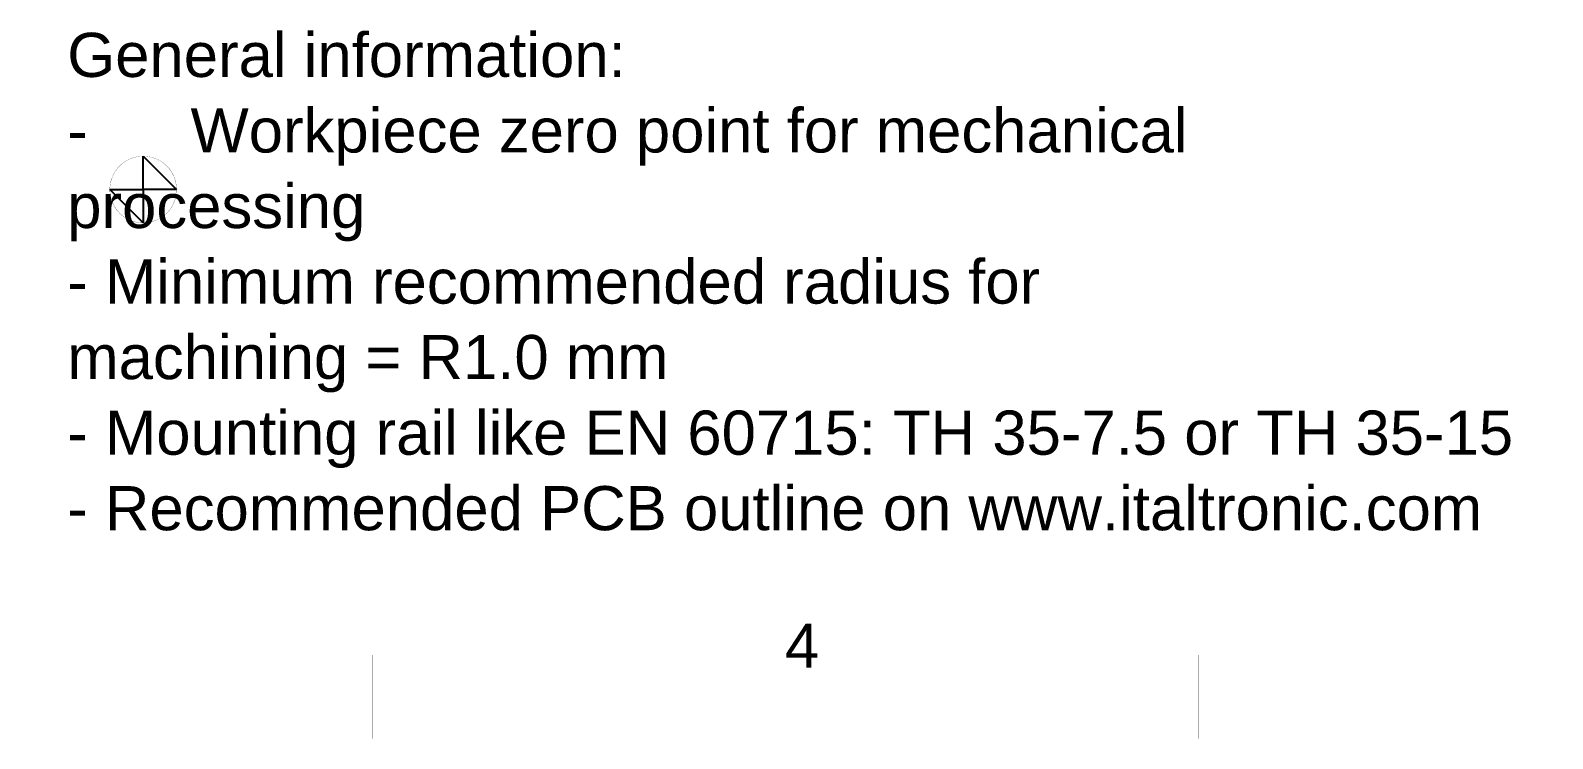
# Model space of a CAD drawing. Header units: inches. Extents: x 0 to 35.2, y -0.7 to 15.9.
# Drawn here: x 26.58 to 30.172, y -0.729 to 0.942 of the extents above; entities that cross this region are included whole.
import ezdxf

# ---------------------------------------------------------------- set-up
doc = ezdxf.new("R2010")
doc.units = ezdxf.units.IN
doc.header["$MEASUREMENT"] = 0
doc.layers.add('Board Outline', color=216, linetype='Continuous')
doc.layers.add('Dimensions', color=6, linetype='Continuous')
doc.styles.add('Arial', font='', dxfattribs={"height": 0.2})
doc.styles.get('Arial').set_extended_font_data('Arial')

msp = doc.modelspace()

# ---------------------------------------------------------------- linework, layer by layer
at = {"layer": 'Board Outline'}
for p, q in [((26.8457, 0.6454), (26.9245, 0.5667)), ((26.8457, 0.5667), (26.8457, 0.6454)), ((26.8457, 0.4879), (26.767, 0.5667)), ((26.767, 0.5667), (26.8457, 0.5667)), ((26.9245, 0.5667), (26.8457, 0.5667)), ((26.8457, 0.5667), (26.8457, 0.4879))]:
    msp.add_line(p, q, dxfattribs=at)
for points in [[(26.9245, 0.5667, 0.0005, 0.0005, 1), (26.767, 0.5667, 0.0005, 0.0005, 1)], [(26.7669, 0.5667, 0.00025, 0.00025, 1), (26.7671, 0.5667, 0.00025, 0.00025, 1)], [(26.9243, 0.5667, 0.00025, 0.00025, 1), (26.9246, 0.5667, 0.00025, 0.00025, 1)]]:
    msp.add_lwpolyline(points, format="xyseb", close=True, dxfattribs=at)
at = {"layer": 'Dimensions'}
for points in [[(26.8456, 0.6454, 0.00025, 0.00025, 1), (26.8458, 0.6454, 0.00025, 0.00025, 1)], [(26.7669, 0.5667, 0.00025, 0.00025, 1), (26.7671, 0.5667, 0.00025, 0.00025, 1)], [(26.9243, 0.5667, 0.00025, 0.00025, 1), (26.9246, 0.5667, 0.00025, 0.00025, 1)], [(26.8456, 0.4879, 0.00025, 0.00025, 1), (26.8458, 0.4879, 0.00025, 0.00025, 1)], [(27.3869, -0.5315, 0.00025, 0.00025, 1), (27.3871, -0.5315, 0.00025, 0.00025, 1)], [(29.3357, -0.5315, 0.00025, 0.00025, 1), (29.336, -0.5315, 0.00025, 0.00025, 1)], [(27.3869, -0.7283, 0.00025, 0.00025, 1), (27.3871, -0.7283, 0.00025, 0.00025, 1)], [(29.3357, -0.7283, 0.00025, 0.00025, 1), (29.336, -0.7283, 0.00025, 0.00025, 1)]]:
    msp.add_lwpolyline(points, format="xyseb", close=True, dxfattribs=at)
for points in [[(26.8457, 0.4879, 0.0005, 0.0005, 0), (26.8457, 0.6454, 0.0005, 0.0005, 0)], [(26.767, 0.5667, 0.0005, 0.0005, 0), (26.9245, 0.5667, 0.0005, 0.0005, 0)], [(11.9933, -0.5315, 0.0005, 0.0005, 0), (34.9854, -0.5315, 0.0005, 0.0005, 0)], [(27.387, -0.7283, 0.0005, 0.0005, 0), (27.387, -0.5315, 0.0005, 0.0005, 0)], [(29.3358, -0.7283, 0.0005, 0.0005, 0), (29.3358, -0.5315, 0.0005, 0.0005, 0)]]:
    msp.add_lwpolyline(points, format="xyseb", dxfattribs=at)

# ---------------------------------------------------------------- texts
at = {"layer": 'Dimensions', "style": 'Arial'}
for s, height, p in [('General information:', 0.104167, (26.6665, 0.8324)), ('-      Workpiece zero point for mechanical', 0.104167, (26.6665, 0.6542)), ('processing', 0.10417, (26.6665, 0.4759)), ('- Minimum recommended radius for', 0.104167, (26.6665, 0.2976)), ('machining = R1.0 mm', 0.104167, (26.6665, 0.1194)), ('- Mounting rail like EN 60715: TH 35-7.5 or TH 35-15', 0.104167, (26.6665, -0.0589)), ('- Recommended PCB outline on www.italtronic.com', 0.104167, (26.6665, -0.2371)), ('4', 0.1042, (28.3604, -0.5615))]:
    msp.add_text(s, height=height, dxfattribs=at).set_placement(p)

doc.saveas('drawing.dxf')
